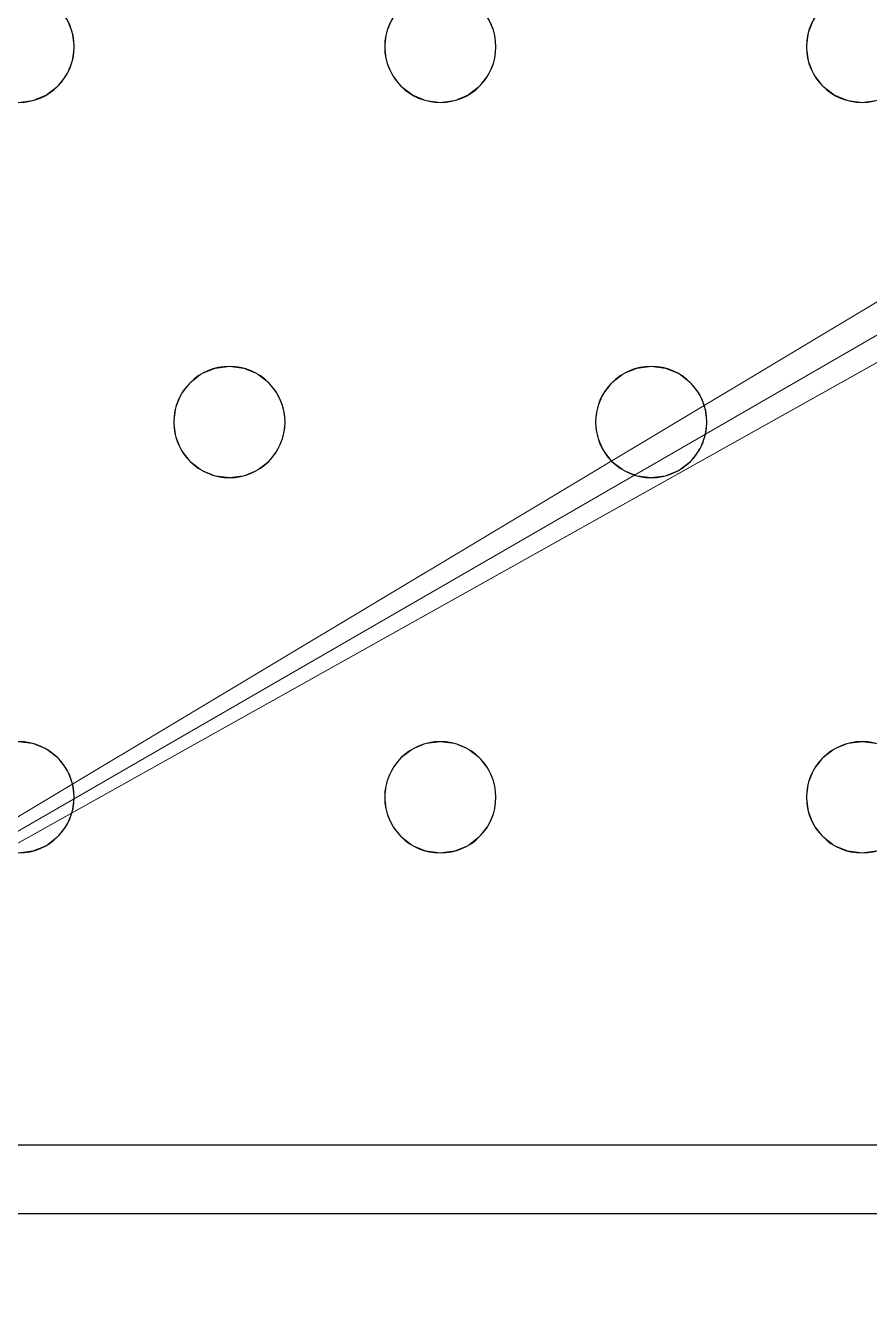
# Model space of a CAD drawing. Header units: millimetres. Extents: x -1 to 1201, y -701 to 1.
# Drawn here: x 170.7 to 231.4, y -405 to -312.5 of the extents above; entities that cross this region are included whole.
import ezdxf

# ---------------------------------------------------------------- set-up
doc = ezdxf.new("R2010")
doc.units = ezdxf.units.MM
doc.layers.add('IQ_200_3D', color=1, linetype='Continuous')
doc.layers.add('IQ_204_2D', color=7, linetype='Continuous')

msp = doc.modelspace()

# ---------------------------------------------------------------- linework, layer by layer
at = {"layer": 'IQ_200_3D', "lineweight": 18}
for points, invisible_edges in [([(196.685, -312.965, 890), (173.68, -312, 890), (174.079, -312.965, 890), (196.549, -314, 890)], 5), ([(173.68, -312, 890), (196.685, -312.965, 890), (197.085, -312, 890)], 13), ([(174.079, -312.965, 888), (173.68, -312, 888), (196.685, -312.965, 888), (196.549, -314, 888)], 10), ([(173.68, -312, 888), (197.085, -312, 888), (196.685, -312.965, 888)], 13), ([(174.079, -312.965, 890), (173.68, -312, 890), (173.68, -312, 888), (174.079, -312.965, 888)], 10), ([(197.085, -312, 890), (196.685, -312.965, 890), (196.685, -312.965, 888), (197.085, -312, 888)], 10), ([(227.019, -312.965, 890), (227.418, -312, 890), (204.013, -312, 890), (204.413, -312.965, 890)], 10), ([(204.413, -312.965, 888), (204.013, -312, 888), (227.019, -312.965, 888), (226.882, -314, 888)], 10), ([(204.013, -312, 888), (227.418, -312, 888), (227.019, -312.965, 888)], 13), ([(204.413, -312.965, 890), (204.013, -312, 890), (204.013, -312, 888), (204.413, -312.965, 888)], 10), ([(227.418, -312, 890), (227.019, -312.965, 890), (227.019, -312.965, 888), (227.418, -312, 888)], 10), ([(174.216, -314, 890), (196.685, -315.035, 890), (196.549, -314, 890), (174.079, -312.965, 890)], 5), ([(196.549, -314, 888), (196.685, -315.035, 888), (174.216, -314, 888), (174.079, -312.965, 888)], 10), ([(174.216, -314, 890), (174.079, -312.965, 890), (174.079, -312.965, 888), (174.216, -314, 888)], 2), ([(196.685, -312.965, 890), (196.549, -314, 890), (196.549, -314, 888), (196.685, -312.965, 888)], 8), ([(204.413, -312.965, 890), (204.549, -314, 890), (226.882, -314, 890), (227.019, -312.965, 890)], 10), ([(226.882, -314, 888), (204.549, -314, 888), (204.413, -312.965, 888)], 13), ([(204.549, -314, 890), (204.413, -312.965, 890), (204.413, -312.965, 888), (204.549, -314, 888)], 2), ([(227.019, -312.965, 890), (226.882, -314, 890), (226.882, -314, 888), (227.019, -312.965, 888)], 8), ([(196.685, -315.035, 890), (174.216, -314, 890), (174.079, -315.035, 890), (197.085, -316, 890)], 5), ([(196.685, -315.035, 888), (197.085, -316, 888), (174.079, -315.035, 888), (174.216, -314, 888)], 10), ([(174.079, -315.035, 890), (174.216, -314, 890), (174.216, -314, 888), (174.079, -315.035, 888)], 8), ([(196.549, -314, 890), (196.685, -315.035, 890), (196.685, -315.035, 888), (196.549, -314, 888)], 2), ([(204.549, -314, 890), (204.413, -315.035, 890), (227.019, -315.035, 890), (226.882, -314, 890)], 10), ([(227.019, -315.035, 888), (204.413, -315.035, 888), (204.549, -314, 888), (226.882, -314, 888)], 5), ([(204.413, -315.035, 890), (204.549, -314, 890), (204.549, -314, 888), (204.413, -315.035, 888)], 8), ([(226.882, -314, 890), (227.019, -315.035, 890), (227.019, -315.035, 888), (226.882, -314, 888)], 2), ([(174.079, -315.035, 890), (173.68, -316, 890), (197.085, -316, 890)], 14), ([(173.68, -316, 888), (174.079, -315.035, 888), (197.085, -316, 888), (185.382, -337, 888)], 14), ([(173.68, -316, 890), (174.079, -315.035, 890), (174.079, -315.035, 888), (173.68, -316, 888)], 10), ([(196.685, -315.035, 890), (197.085, -316, 890), (197.085, -316, 888), (196.685, -315.035, 888)], 10), ([(204.413, -315.035, 890), (204.013, -316, 890), (227.418, -316, 890), (227.019, -315.035, 890)], 10), ([(204.013, -316, 888), (204.413, -315.035, 888), (227.418, -316, 888), (215.716, -337, 888)], 14), ([(204.013, -316, 890), (204.413, -315.035, 890), (204.413, -315.035, 888), (204.013, -316, 888)], 10), ([(204.413, -315.035, 888), (227.019, -315.035, 888), (227.418, -316, 888)], 13), ([(227.019, -315.035, 890), (227.418, -316, 890), (227.418, -316, 888), (227.019, -315.035, 888)], 10), ([(185.382, -337, 890), (197.085, -316, 890), (173.68, -316, 890), (173.044, -316.828, 890)], 11), ([(185.382, -337, 888), (184.347, -337.136, 888), (173.044, -316.828, 888), (173.68, -316, 888)], 10), ([(173.044, -316.828, 890), (173.68, -316, 890), (173.68, -316, 888), (173.044, -316.828, 888)], 10), ([(197.085, -316, 890), (185.382, -337, 890), (197.721, -316.828, 890)], 3), ([(197.721, -316.828, 888), (186.418, -337.136, 888), (185.382, -337, 888), (197.085, -316, 888)], 5), ([(197.085, -316, 890), (197.721, -316.828, 890), (197.721, -316.828, 888), (197.085, -316, 888)], 10), ([(215.716, -337, 890), (204.013, -316, 890), (203.378, -316.828, 890), (214.68, -337.136, 890)], 5), ([(203.378, -316.828, 888), (204.013, -316, 888), (215.716, -337, 888), (214.68, -337.136, 888)], 10), ([(203.378, -316.828, 890), (204.013, -316, 890), (204.013, -316, 888), (203.378, -316.828, 888)], 10), ([(227.418, -316, 890), (204.013, -316, 890), (215.716, -337, 890)], 15), ([(228.054, -316.828, 890), (227.418, -316, 890), (215.716, -337, 890), (216.751, -337.136, 890)], 10), ([(228.054, -316.828, 888), (216.751, -337.136, 888), (215.716, -337, 888), (227.418, -316, 888)], 5), ([(227.418, -316, 890), (228.054, -316.828, 890), (228.054, -316.828, 888), (227.418, -316, 888)], 10), ([(184.347, -337.136, 890), (173.044, -316.828, 890), (172.216, -317.464, 890), (183.382, -337.536, 890)], 5), ([(184.347, -337.136, 888), (183.382, -337.536, 888), (172.216, -317.464, 888), (173.044, -316.828, 888)], 10), ([(172.216, -317.464, 890), (173.044, -316.828, 890), (173.044, -316.828, 888), (172.216, -317.464, 888)], 10), ([(173.044, -316.828, 890), (184.347, -337.136, 890), (185.382, -337, 890)], 13), ([(186.418, -337.136, 890), (198.549, -317.464, 890), (197.721, -316.828, 890), (185.382, -337, 890)], 5), ([(197.721, -316.828, 888), (198.549, -317.464, 888), (186.418, -337.136, 888)], 14), ([(197.721, -316.828, 890), (198.549, -317.464, 890), (198.549, -317.464, 888), (197.721, -316.828, 888)], 10), ([(203.378, -316.828, 890), (202.549, -317.464, 890), (214.68, -337.136, 890)], 14), ([(214.68, -337.136, 888), (213.716, -337.536, 888), (202.549, -317.464, 888), (203.378, -316.828, 888)], 10), ([(202.549, -317.464, 890), (203.378, -316.828, 890), (203.378, -316.828, 888), (202.549, -317.464, 888)], 10), ([(228.882, -317.464, 890), (228.054, -316.828, 890), (216.751, -337.136, 890), (217.716, -337.536, 890)], 10), ([(228.882, -317.464, 888), (217.716, -337.536, 888), (216.751, -337.136, 888), (228.054, -316.828, 888)], 5), ([(228.054, -316.828, 890), (228.882, -317.464, 890), (228.882, -317.464, 888), (228.054, -316.828, 888)], 10), ([(158.513, -339, 890), (181.519, -339.965, 890), (181.918, -339, 890), (170.216, -318, 890)], 13), ([(170.216, -318, 888), (182.554, -338.172, 888), (181.918, -339, 888), (158.513, -339, 888)], 13), ([(170.216, -318, 890), (181.918, -339, 890), (182.554, -338.172, 890), (171.251, -317.864, 890)], 5), ([(171.251, -317.864, 888), (182.554, -338.172, 888), (170.216, -318, 888)], 3), ([(171.251, -317.864, 888), (170.216, -318, 888), (170.216, -318, 890), (171.251, -317.864, 890)], 10), ([(183.382, -337.536, 890), (172.216, -317.464, 890), (171.251, -317.864, 890), (182.554, -338.172, 890)], 5), ([(183.382, -337.536, 888), (182.554, -338.172, 888), (171.251, -317.864, 888), (172.216, -317.464, 888)], 10), ([(171.251, -317.864, 890), (172.216, -317.464, 890), (172.216, -317.464, 888), (171.251, -317.864, 888)], 10), ([(187.382, -337.536, 890), (199.514, -317.864, 890), (198.549, -317.464, 890), (186.418, -337.136, 890)], 5), ([(187.382, -337.536, 888), (186.418, -337.136, 888), (198.549, -317.464, 888), (199.514, -317.864, 888)], 10), ([(188.211, -338.172, 890), (199.514, -317.864, 890), (187.382, -337.536, 890)], 3), ([(188.211, -338.172, 888), (187.382, -337.536, 888), (199.514, -317.864, 888), (200.549, -318, 888)], 10), ([(200.549, -318, 890), (199.514, -317.864, 890), (188.211, -338.172, 890), (188.847, -339, 890)], 10), ([(200.549, -318, 888), (212.252, -339, 888), (188.847, -339, 888), (188.211, -338.172, 888)], 11), ([(188.847, -339, 890), (212.252, -339, 890), (200.549, -318, 890)], 15), ([(198.549, -317.464, 890), (199.514, -317.864, 890), (199.514, -317.864, 888), (198.549, -317.464, 888)], 10), ([(200.549, -318, 888), (199.514, -317.864, 888), (199.514, -317.864, 890), (200.549, -318, 890)], 10), ([(212.887, -338.172, 890), (201.584, -317.864, 890), (200.549, -318, 890), (212.252, -339, 890)], 5), ([(212.887, -338.172, 888), (212.252, -339, 888), (200.549, -318, 888), (201.584, -317.864, 888)], 10), ([(201.584, -317.864, 888), (200.549, -318, 888), (200.549, -318, 890), (201.584, -317.864, 890)], 10), ([(202.549, -317.464, 890), (201.584, -317.864, 890), (213.716, -337.536, 890), (214.68, -337.136, 890)], 10), ([(213.716, -337.536, 888), (212.887, -338.172, 888), (201.584, -317.864, 888), (202.549, -317.464, 888)], 10), ([(201.584, -317.864, 890), (202.549, -317.464, 890), (202.549, -317.464, 888), (201.584, -317.864, 888)], 10), ([(201.584, -317.864, 890), (212.887, -338.172, 890), (213.716, -337.536, 890)], 13), ([(229.847, -317.864, 890), (228.882, -317.464, 890), (217.716, -337.536, 890), (218.544, -338.172, 890)], 10), ([(229.847, -317.864, 888), (218.544, -338.172, 888), (217.716, -337.536, 888), (228.882, -317.464, 888)], 5), ([(230.882, -318, 890), (229.847, -317.864, 890), (218.544, -338.172, 890), (219.18, -339, 890)], 10), ([(218.544, -338.172, 888), (229.847, -317.864, 888), (230.882, -318, 888)], 13), ([(219.18, -339, 888), (218.544, -338.172, 888), (230.882, -318, 888), (242.585, -339, 888)], 14), ([(242.585, -339, 890), (230.882, -318, 890), (219.18, -339, 890)], 15), ([(228.882, -317.464, 890), (229.847, -317.864, 890), (229.847, -317.864, 888), (228.882, -317.464, 888)], 10), ([(230.882, -318, 888), (229.847, -317.864, 888), (229.847, -317.864, 890), (230.882, -318, 890)], 10), ([(243.221, -338.172, 890), (231.918, -317.864, 890), (230.882, -318, 890), (242.585, -339, 890)], 5), ([(231.918, -317.864, 888), (244.049, -337.536, 888), (243.221, -338.172, 888), (230.882, -318, 888)], 5), ([(231.918, -317.864, 888), (230.882, -318, 888), (230.882, -318, 890), (231.918, -317.864, 890)], 10), ([(230.882, -318, 888), (243.221, -338.172, 888), (242.585, -339, 888)], 13), ([(183.382, -337.536, 890), (182.554, -338.172, 890), (182.554, -338.172, 888), (183.382, -337.536, 888)], 10), ([(184.347, -337.136, 890), (183.382, -337.536, 890), (183.382, -337.536, 888), (184.347, -337.136, 888)], 10), ([(184.347, -337.136, 888), (185.382, -337, 888), (185.382, -337, 890), (184.347, -337.136, 890)], 10), ([(185.382, -337, 888), (186.418, -337.136, 888), (186.418, -337.136, 890), (185.382, -337, 890)], 10), ([(187.382, -337.536, 890), (186.418, -337.136, 890), (186.418, -337.136, 888), (187.382, -337.536, 888)], 10), ([(188.211, -338.172, 890), (187.382, -337.536, 890), (187.382, -337.536, 888), (188.211, -338.172, 888)], 10), ([(213.716, -337.536, 890), (212.887, -338.172, 890), (212.887, -338.172, 888), (213.716, -337.536, 888)], 10), ([(214.68, -337.136, 890), (213.716, -337.536, 890), (213.716, -337.536, 888), (214.68, -337.136, 888)], 10), ([(214.68, -337.136, 888), (215.716, -337, 888), (215.716, -337, 890), (214.68, -337.136, 890)], 10), ([(215.716, -337, 888), (216.751, -337.136, 888), (216.751, -337.136, 890), (215.716, -337, 890)], 10), ([(217.716, -337.536, 890), (216.751, -337.136, 890), (216.751, -337.136, 888), (217.716, -337.536, 888)], 10), ([(218.544, -338.172, 890), (217.716, -337.536, 890), (217.716, -337.536, 888), (218.544, -338.172, 888)], 10), ([(182.554, -338.172, 890), (181.918, -339, 890), (181.918, -339, 888), (182.554, -338.172, 888)], 10), ([(188.847, -339, 890), (188.211, -338.172, 890), (188.211, -338.172, 888), (188.847, -339, 888)], 10), ([(212.887, -338.172, 890), (212.252, -339, 890), (212.252, -339, 888), (212.887, -338.172, 888)], 10), ([(219.18, -339, 890), (218.544, -338.172, 890), (218.544, -338.172, 888), (219.18, -339, 888)], 10), ([(158.913, -339.965, 890), (181.519, -339.965, 890), (158.513, -339, 890)], 3), ([(158.513, -339, 888), (181.918, -339, 888), (181.519, -339.965, 888), (158.913, -339.965, 888)], 5), ([(181.918, -339, 890), (181.519, -339.965, 890), (181.519, -339.965, 888), (181.918, -339, 888)], 10), ([(188.847, -339, 890), (189.246, -339.965, 890), (211.852, -339.965, 890), (212.252, -339, 890)], 10), ([(188.847, -339, 888), (212.252, -339, 888), (211.852, -339.965, 888), (189.246, -339.965, 888)], 5), ([(189.246, -339.965, 890), (188.847, -339, 890), (188.847, -339, 888), (189.246, -339.965, 888)], 10), ([(212.252, -339, 890), (211.852, -339.965, 890), (211.852, -339.965, 888), (212.252, -339, 888)], 10), ([(219.18, -339, 890), (219.579, -339.965, 890), (242.185, -339.965, 890), (242.585, -339, 890)], 10), ([(219.579, -339.965, 888), (219.18, -339, 888), (242.185, -339.965, 888), (242.049, -341, 888)], 10), ([(219.18, -339, 888), (242.585, -339, 888), (242.185, -339.965, 888)], 13), ([(219.579, -339.965, 890), (219.18, -339, 890), (219.18, -339, 888), (219.579, -339.965, 888)], 10), ([(158.913, -339.965, 890), (159.049, -341, 890), (181.382, -341, 890), (181.519, -339.965, 890)], 10), ([(181.382, -341, 888), (181.519, -342.035, 888), (159.049, -341, 888), (158.913, -339.965, 888)], 10), ([(158.913, -339.965, 888), (181.519, -339.965, 888), (181.382, -341, 888)], 13), ([(181.519, -339.965, 890), (181.382, -341, 890), (181.382, -341, 888), (181.519, -339.965, 888)], 8), ([(189.246, -339.965, 890), (189.382, -341, 890), (211.716, -341, 890), (211.852, -339.965, 890)], 10), ([(189.382, -341, 888), (189.246, -339.965, 888), (211.716, -341, 888), (211.852, -342.035, 888)], 10), ([(189.246, -339.965, 888), (211.852, -339.965, 888), (211.716, -341, 888)], 13), ([(189.382, -341, 890), (189.246, -339.965, 890), (189.246, -339.965, 888), (189.382, -341, 888)], 2), ([(211.852, -339.965, 890), (211.716, -341, 890), (211.716, -341, 888), (211.852, -339.965, 888)], 8), ([(219.579, -339.965, 890), (219.716, -341, 890), (242.049, -341, 890), (242.185, -339.965, 890)], 10), ([(242.049, -341, 888), (219.716, -341, 888), (219.579, -339.965, 888)], 13), ([(219.716, -341, 890), (219.579, -339.965, 890), (219.579, -339.965, 888), (219.716, -341, 888)], 2), ([(159.049, -341, 890), (158.913, -342.035, 890), (181.519, -342.035, 890), (181.382, -341, 890)], 10), ([(158.913, -342.035, 888), (159.049, -341, 888), (181.519, -342.035, 888)], 14), ([(181.382, -341, 890), (181.519, -342.035, 890), (181.519, -342.035, 888), (181.382, -341, 888)], 2), ([(189.382, -341, 890), (189.246, -342.035, 890), (211.852, -342.035, 890), (211.716, -341, 890)], 10), ([(189.246, -342.035, 888), (189.382, -341, 888), (211.852, -342.035, 888)], 14), ([(189.246, -342.035, 890), (189.382, -341, 890), (189.382, -341, 888), (189.246, -342.035, 888)], 8), ([(211.716, -341, 890), (211.852, -342.035, 890), (211.852, -342.035, 888), (211.716, -341, 888)], 2), ([(219.716, -341, 890), (219.579, -342.035, 890), (242.185, -342.035, 890), (242.049, -341, 890)], 10), ([(219.716, -341, 888), (242.049, -341, 888), (242.185, -342.035, 888), (219.579, -342.035, 888)], 5), ([(219.579, -342.035, 890), (219.716, -341, 890), (219.716, -341, 888), (219.579, -342.035, 888)], 8), ([(158.913, -342.035, 890), (158.513, -343, 890), (181.918, -343, 890), (181.519, -342.035, 890)], 10), ([(181.918, -343, 888), (158.513, -343, 888), (158.913, -342.035, 888), (181.519, -342.035, 888)], 5), ([(181.519, -342.035, 890), (181.918, -343, 890), (181.918, -343, 888), (181.519, -342.035, 888)], 10), ([(189.246, -342.035, 890), (188.847, -343, 890), (212.252, -343, 890), (211.852, -342.035, 890)], 10), ([(212.252, -343, 888), (188.847, -343, 888), (189.246, -342.035, 888), (211.852, -342.035, 888)], 5), ([(188.847, -343, 890), (189.246, -342.035, 890), (189.246, -342.035, 888), (188.847, -343, 888)], 10), ([(211.852, -342.035, 890), (212.252, -343, 890), (212.252, -343, 888), (211.852, -342.035, 888)], 10), ([(242.585, -343, 890), (242.185, -342.035, 890), (219.579, -342.035, 890), (219.18, -343, 890)], 10), ([(242.585, -343, 888), (219.18, -343, 888), (219.579, -342.035, 888), (242.185, -342.035, 888)], 5), ([(219.18, -343, 890), (219.579, -342.035, 890), (219.579, -342.035, 888), (219.18, -343, 888)], 10), ([(170.216, -364, 888), (157.878, -343.828, 888), (158.513, -343, 888), (181.918, -343, 888)], 13), ([(181.918, -343, 890), (158.513, -343, 890), (170.216, -364, 890), (182.554, -343.828, 890)], 7), ([(182.554, -343.828, 888), (171.251, -364.136, 888), (170.216, -364, 888), (181.918, -343, 888)], 5), ([(181.918, -343, 890), (182.554, -343.828, 890), (182.554, -343.828, 888), (181.918, -343, 888)], 10), ([(200.549, -364, 890), (188.847, -343, 890), (188.211, -343.828, 890), (199.514, -364.136, 890)], 5), ([(188.211, -343.828, 888), (188.847, -343, 888), (200.549, -364, 888), (199.514, -364.136, 888)], 10), ([(188.211, -343.828, 890), (188.847, -343, 890), (188.847, -343, 888), (188.211, -343.828, 888)], 10), ([(200.549, -364, 890), (212.887, -343.828, 890), (212.252, -343, 890), (188.847, -343, 890)], 13), ([(200.549, -364, 888), (188.847, -343, 888), (212.252, -343, 888)], 15), ([(212.887, -343.828, 888), (201.584, -364.136, 888), (200.549, -364, 888), (212.252, -343, 888)], 5), ([(212.252, -343, 890), (212.887, -343.828, 890), (212.887, -343.828, 888), (212.252, -343, 888)], 10), ([(219.18, -343, 890), (218.544, -343.828, 890), (230.882, -364, 890), (242.585, -343, 890)], 14), ([(230.882, -364, 888), (229.847, -364.136, 888), (218.544, -343.828, 888), (219.18, -343, 888)], 10), ([(218.544, -343.828, 890), (219.18, -343, 890), (219.18, -343, 888), (218.544, -343.828, 888)], 10), ([(242.585, -343, 888), (243.221, -343.828, 888), (230.882, -364, 888), (219.18, -343, 888)], 14), ([(243.221, -343.828, 890), (242.585, -343, 890), (230.882, -364, 890)], 14), ([(171.251, -364.136, 890), (183.382, -344.464, 890), (182.554, -343.828, 890), (170.216, -364, 890)], 5), ([(183.382, -344.464, 888), (172.216, -364.536, 888), (171.251, -364.136, 888), (182.554, -343.828, 888)], 5), ([(182.554, -343.828, 890), (183.382, -344.464, 890), (183.382, -344.464, 888), (182.554, -343.828, 888)], 10), ([(199.514, -364.136, 890), (188.211, -343.828, 890), (187.382, -344.464, 890)], 13), ([(199.514, -364.136, 888), (198.549, -364.536, 888), (187.382, -344.464, 888), (188.211, -343.828, 888)], 10), ([(187.382, -344.464, 890), (188.211, -343.828, 890), (188.211, -343.828, 888), (187.382, -344.464, 888)], 10), ([(212.887, -343.828, 890), (200.549, -364, 890), (201.584, -364.136, 890), (213.716, -344.464, 890)], 5), ([(213.716, -344.464, 888), (202.549, -364.536, 888), (201.584, -364.136, 888), (212.887, -343.828, 888)], 5), ([(212.887, -343.828, 890), (213.716, -344.464, 890), (213.716, -344.464, 888), (212.887, -343.828, 888)], 10), ([(218.544, -343.828, 890), (217.716, -344.464, 890), (229.847, -364.136, 890), (230.882, -364, 890)], 10), ([(218.544, -343.828, 888), (229.847, -364.136, 888), (217.716, -344.464, 888)], 3), ([(217.716, -344.464, 890), (218.544, -343.828, 890), (218.544, -343.828, 888), (217.716, -344.464, 888)], 10), ([(231.918, -364.136, 890), (244.049, -344.464, 890), (243.221, -343.828, 890), (230.882, -364, 890)], 5), ([(231.918, -364.136, 888), (230.882, -364, 888), (243.221, -343.828, 888), (244.049, -344.464, 888)], 10), ([(172.216, -364.536, 890), (184.347, -344.864, 890), (183.382, -344.464, 890), (171.251, -364.136, 890)], 5), ([(184.347, -344.864, 888), (173.044, -365.172, 888), (172.216, -364.536, 888), (183.382, -344.464, 888)], 5), ([(184.347, -344.864, 890), (172.216, -364.536, 890), (173.044, -365.172, 890), (185.382, -345, 890)], 5), ([(185.382, -345, 888), (173.68, -366, 888), (173.044, -365.172, 888), (184.347, -344.864, 888)], 5), ([(185.382, -345, 890), (173.044, -365.172, 890), (173.68, -366, 890), (197.085, -366, 890)], 13), ([(185.382, -345, 888), (197.721, -365.172, 888), (197.085, -366, 888), (173.68, -366, 888)], 13), ([(183.382, -344.464, 890), (184.347, -344.864, 890), (184.347, -344.864, 888), (183.382, -344.464, 888)], 10), ([(185.382, -345, 888), (184.347, -344.864, 888), (184.347, -344.864, 890), (185.382, -345, 890)], 10), ([(197.721, -365.172, 890), (186.418, -344.864, 890), (185.382, -345, 890), (197.085, -366, 890)], 5), ([(186.418, -344.864, 888), (198.549, -364.536, 888), (197.721, -365.172, 888), (185.382, -345, 888)], 5), ([(186.418, -344.864, 888), (185.382, -345, 888), (185.382, -345, 890), (186.418, -344.864, 890)], 10), ([(187.382, -344.464, 890), (186.418, -344.864, 890), (198.549, -364.536, 890), (199.514, -364.136, 890)], 10), ([(187.382, -344.464, 888), (198.549, -364.536, 888), (186.418, -344.864, 888)], 3), ([(186.418, -344.864, 890), (187.382, -344.464, 890), (187.382, -344.464, 888), (186.418, -344.864, 888)], 10), ([(198.549, -364.536, 890), (186.418, -344.864, 890), (197.721, -365.172, 890)], 3), ([(202.549, -364.536, 890), (214.68, -344.864, 890), (213.716, -344.464, 890), (201.584, -364.136, 890)], 5), ([(214.68, -344.864, 888), (203.378, -365.172, 888), (202.549, -364.536, 888), (213.716, -344.464, 888)], 5), ([(203.378, -365.172, 890), (215.716, -345, 890), (214.68, -344.864, 890), (202.549, -364.536, 890)], 5), ([(215.716, -345, 888), (204.013, -366, 888), (203.378, -365.172, 888), (214.68, -344.864, 888)], 5), ([(215.716, -345, 890), (203.378, -365.172, 890), (204.013, -366, 890), (227.418, -366, 890)], 13), ([(215.716, -345, 888), (228.054, -365.172, 888), (227.418, -366, 888), (204.013, -366, 888)], 13), ([(213.716, -344.464, 890), (214.68, -344.864, 890), (214.68, -344.864, 888), (213.716, -344.464, 888)], 10), ([(215.716, -345, 888), (214.68, -344.864, 888), (214.68, -344.864, 890), (215.716, -345, 890)], 10), ([(215.716, -345, 890), (227.418, -366, 890), (228.054, -365.172, 890), (216.751, -344.864, 890)], 5), ([(216.751, -344.864, 888), (228.882, -364.536, 888), (228.054, -365.172, 888), (215.716, -345, 888)], 5), ([(216.751, -344.864, 888), (215.716, -345, 888), (215.716, -345, 890), (216.751, -344.864, 890)], 10), ([(217.716, -344.464, 890), (216.751, -344.864, 890), (228.882, -364.536, 890), (229.847, -364.136, 890)], 10), ([(217.716, -344.464, 888), (229.847, -364.136, 888), (228.882, -364.536, 888), (216.751, -344.864, 888)], 5), ([(216.751, -344.864, 890), (217.716, -344.464, 890), (217.716, -344.464, 888), (216.751, -344.864, 888)], 10), ([(228.882, -364.536, 890), (216.751, -344.864, 890), (228.054, -365.172, 890)], 3), ([(170.216, -364, 888), (171.251, -364.136, 888), (171.251, -364.136, 890), (170.216, -364, 890)], 10), ([(172.216, -364.536, 890), (171.251, -364.136, 890), (171.251, -364.136, 888), (172.216, -364.536, 888)], 10), ([(199.514, -364.136, 890), (198.549, -364.536, 890), (198.549, -364.536, 888), (199.514, -364.136, 888)], 10), ([(199.514, -364.136, 888), (200.549, -364, 888), (200.549, -364, 890), (199.514, -364.136, 890)], 10), ([(200.549, -364, 888), (201.584, -364.136, 888), (201.584, -364.136, 890), (200.549, -364, 890)], 10), ([(202.549, -364.536, 890), (201.584, -364.136, 890), (201.584, -364.136, 888), (202.549, -364.536, 888)], 10), ([(229.847, -364.136, 890), (228.882, -364.536, 890), (228.882, -364.536, 888), (229.847, -364.136, 888)], 10), ([(229.847, -364.136, 888), (230.882, -364, 888), (230.882, -364, 890), (229.847, -364.136, 890)], 10), ([(230.882, -364, 888), (231.918, -364.136, 888), (231.918, -364.136, 890), (230.882, -364, 890)], 10), ([(173.044, -365.172, 890), (172.216, -364.536, 890), (172.216, -364.536, 888), (173.044, -365.172, 888)], 10), ([(173.68, -366, 890), (173.044, -365.172, 890), (173.044, -365.172, 888), (173.68, -366, 888)], 10), ([(197.721, -365.172, 890), (197.085, -366, 890), (197.085, -366, 888), (197.721, -365.172, 888)], 10), ([(198.549, -364.536, 890), (197.721, -365.172, 890), (197.721, -365.172, 888), (198.549, -364.536, 888)], 10), ([(203.378, -365.172, 890), (202.549, -364.536, 890), (202.549, -364.536, 888), (203.378, -365.172, 888)], 10), ([(204.013, -366, 890), (203.378, -365.172, 890), (203.378, -365.172, 888), (204.013, -366, 888)], 10), ([(228.054, -365.172, 890), (227.418, -366, 890), (227.418, -366, 888), (228.054, -365.172, 888)], 10), ([(228.882, -364.536, 890), (228.054, -365.172, 890), (228.054, -365.172, 888), (228.882, -364.536, 888)], 10), ([(196.685, -366.965, 890), (173.68, -366, 890), (174.079, -366.965, 890), (196.549, -368, 890)], 5), ([(196.685, -366.965, 890), (197.085, -366, 890), (173.68, -366, 890)], 14), ([(174.079, -366.965, 888), (173.68, -366, 888), (196.685, -366.965, 888), (196.549, -368, 888)], 10), ([(173.68, -366, 888), (197.085, -366, 888), (196.685, -366.965, 888)], 13), ([(174.079, -366.965, 890), (173.68, -366, 890), (173.68, -366, 888), (174.079, -366.965, 888)], 10), ([(197.085, -366, 890), (196.685, -366.965, 890), (196.685, -366.965, 888), (197.085, -366, 888)], 10), ([(227.019, -366.965, 890), (204.013, -366, 890), (204.413, -366.965, 890), (226.882, -368, 890)], 5), ([(204.013, -366, 890), (227.019, -366.965, 890), (227.418, -366, 890)], 13), ([(227.019, -366.965, 888), (204.413, -366.965, 888), (204.013, -366, 888), (227.418, -366, 888)], 5), ([(204.413, -366.965, 890), (204.013, -366, 890), (204.013, -366, 888), (204.413, -366.965, 888)], 10), ([(227.418, -366, 890), (227.019, -366.965, 890), (227.019, -366.965, 888), (227.418, -366, 888)], 10), ([(174.216, -368, 890), (196.685, -369.035, 890), (196.549, -368, 890), (174.079, -366.965, 890)], 5), ([(196.549, -368, 888), (196.685, -369.035, 888), (174.216, -368, 888), (174.079, -366.965, 888)], 10), ([(174.216, -368, 890), (174.079, -366.965, 890), (174.079, -366.965, 888), (174.216, -368, 888)], 2), ([(196.685, -366.965, 890), (196.549, -368, 890), (196.549, -368, 888), (196.685, -366.965, 888)], 8), ([(226.882, -368, 890), (204.413, -366.965, 890), (204.549, -368, 890)], 13), ([(226.882, -368, 888), (204.549, -368, 888), (204.413, -366.965, 888), (227.019, -366.965, 888)], 5), ([(204.549, -368, 890), (204.413, -366.965, 890), (204.413, -366.965, 888), (204.549, -368, 888)], 2), ([(227.019, -366.965, 890), (226.882, -368, 890), (226.882, -368, 888), (227.019, -366.965, 888)], 8), ([(196.685, -369.035, 890), (174.216, -368, 890), (174.079, -369.035, 890), (197.085, -370, 890)], 5), ([(174.079, -369.035, 888), (174.216, -368, 888), (196.685, -369.035, 888)], 14), ([(174.079, -369.035, 890), (174.216, -368, 890), (174.216, -368, 888), (174.079, -369.035, 888)], 8), ([(196.549, -368, 890), (196.685, -369.035, 890), (196.685, -369.035, 888), (196.549, -368, 888)], 2), ([(204.549, -368, 890), (204.413, -369.035, 890), (227.019, -369.035, 890), (226.882, -368, 890)], 10), ([(227.019, -369.035, 888), (204.413, -369.035, 888), (204.549, -368, 888), (226.882, -368, 888)], 5), ([(204.413, -369.035, 890), (204.549, -368, 890), (204.549, -368, 888), (204.413, -369.035, 888)], 8), ([(226.882, -368, 890), (227.019, -369.035, 890), (227.019, -369.035, 888), (226.882, -368, 888)], 2), ([(197.085, -370, 890), (174.079, -369.035, 890), (173.68, -370, 890), (197.721, -370.828, 890)], 5), ([(197.085, -370, 888), (173.68, -370, 888), (174.079, -369.035, 888), (196.685, -369.035, 888)], 5), ([(173.68, -370, 890), (174.079, -369.035, 890), (174.079, -369.035, 888), (173.68, -370, 888)], 10), ([(196.685, -369.035, 890), (197.085, -370, 890), (197.085, -370, 888), (196.685, -369.035, 888)], 10), ([(204.413, -369.035, 890), (204.013, -370, 890), (227.418, -370, 890), (227.019, -369.035, 890)], 10), ([(227.418, -370, 888), (204.013, -370, 888), (204.413, -369.035, 888), (227.019, -369.035, 888)], 5), ([(204.013, -370, 890), (204.413, -369.035, 890), (204.413, -369.035, 888), (204.013, -370, 888)], 10), ([(227.019, -369.035, 890), (227.418, -370, 890), (227.418, -370, 888), (227.019, -369.035, 888)], 10), ([(197.721, -370.828, 890), (173.68, -370, 890), (173.044, -370.828, 890), (198.549, -371.464, 890)], 5), ([(197.721, -370.828, 888), (173.044, -370.828, 888), (173.68, -370, 888), (197.085, -370, 888)], 5), ([(173.044, -370.828, 890), (173.68, -370, 890), (173.68, -370, 888), (173.044, -370.828, 888)], 10), ([(197.085, -370, 890), (197.721, -370.828, 890), (197.721, -370.828, 888), (197.085, -370, 888)], 10), ([(204.013, -370, 890), (203.378, -370.828, 890), (228.054, -370.828, 890), (227.418, -370, 890)], 10), ([(203.378, -370.828, 888), (204.013, -370, 888), (228.054, -370.828, 888), (228.882, -371.464, 888)], 10), ([(203.378, -370.828, 890), (204.013, -370, 890), (204.013, -370, 888), (203.378, -370.828, 888)], 10), ([(228.054, -370.828, 888), (204.013, -370, 888), (227.418, -370, 888)], 3), ([(227.418, -370, 890), (228.054, -370.828, 890), (228.054, -370.828, 888), (227.418, -370, 888)], 10), ([(173.044, -370.828, 890), (172.216, -371.464, 890), (198.549, -371.464, 890)], 14), ([(172.216, -371.464, 888), (173.044, -370.828, 888), (198.549, -371.464, 888), (199.514, -371.864, 888)], 10), ([(172.216, -371.464, 890), (173.044, -370.828, 890), (173.044, -370.828, 888), (172.216, -371.464, 888)], 10), ([(173.044, -370.828, 888), (197.721, -370.828, 888), (198.549, -371.464, 888)], 13), ([(197.721, -370.828, 890), (198.549, -371.464, 890), (198.549, -371.464, 888), (197.721, -370.828, 888)], 10), ([(203.378, -370.828, 890), (202.549, -371.464, 890), (228.882, -371.464, 890), (228.054, -370.828, 890)], 10), ([(202.549, -371.464, 888), (203.378, -370.828, 888), (228.882, -371.464, 888), (229.847, -371.864, 888)], 10), ([(202.549, -371.464, 890), (203.378, -370.828, 890), (203.378, -370.828, 888), (202.549, -371.464, 888)], 10), ([(228.054, -370.828, 890), (228.882, -371.464, 890), (228.882, -371.464, 888), (228.054, -370.828, 888)], 10), ([(199.514, -371.864, 888), (124.449, -393, 888), (171.251, -371.864, 888), (172.216, -371.464, 888)], 11), ([(171.251, -371.864, 890), (170.216, -372, 890), (124.449, -393, 890), (199.514, -371.864, 890)], 14), ([(230.882, -372, 890), (201.584, -371.864, 890), (200.549, -372, 890), (124.449, -393, 890)], 13), ([(200.549, -372, 890), (199.514, -371.864, 890), (124.449, -393, 890)], 14), ([(261.216, -372, 890), (231.918, -371.864, 890), (230.882, -372, 890), (124.449, -393, 890)], 13), ([(321.882, -372, 890), (292.584, -371.864, 890), (291.549, -372, 890), (124.449, -393, 890)], 13), ([(352.216, -372, 890), (322.918, -371.864, 890), (321.882, -372, 890), (124.449, -393, 890)], 13), ([(230.882, -372, 888), (124.449, -393, 888), (200.549, -372, 888), (201.584, -371.864, 888)], 11), ([(200.549, -372, 888), (124.449, -393, 888), (199.514, -371.864, 888)], 3), ([(171.251, -371.864, 888), (124.449, -393, 888), (170.216, -372, 888)], 3), ([(261.216, -372, 888), (262.251, -371.864, 888), (291.549, -372, 888), (124.449, -393, 888)], 14), ([(171.251, -371.864, 888), (170.216, -372, 888), (170.216, -372, 890), (171.251, -371.864, 890)], 10), ([(172.216, -371.464, 890), (171.251, -371.864, 890), (199.514, -371.864, 890), (198.549, -371.464, 890)], 10), ([(171.251, -371.864, 890), (172.216, -371.464, 890), (172.216, -371.464, 888), (171.251, -371.864, 888)], 10), ([(198.549, -371.464, 890), (199.514, -371.864, 890), (199.514, -371.864, 888), (198.549, -371.464, 888)], 10), ([(200.549, -372, 888), (199.514, -371.864, 888), (199.514, -371.864, 890), (200.549, -372, 890)], 10), ([(201.584, -371.864, 888), (200.549, -372, 888), (200.549, -372, 890), (201.584, -371.864, 890)], 10), ([(202.549, -371.464, 890), (201.584, -371.864, 890), (229.847, -371.864, 890), (228.882, -371.464, 890)], 10), ([(201.584, -371.864, 888), (202.549, -371.464, 888), (229.847, -371.864, 888), (230.882, -372, 888)], 10), ([(201.584, -371.864, 890), (202.549, -371.464, 890), (202.549, -371.464, 888), (201.584, -371.864, 888)], 10), ([(229.847, -371.864, 890), (201.584, -371.864, 890), (230.882, -372, 890)], 3), ([(228.882, -371.464, 890), (229.847, -371.864, 890), (229.847, -371.864, 888), (228.882, -371.464, 888)], 10), ([(230.882, -372, 888), (229.847, -371.864, 888), (229.847, -371.864, 890), (230.882, -372, 890)], 10), ([(261.216, -372, 888), (230.882, -372, 888), (231.918, -371.864, 888), (260.18, -371.864, 888)], 5), ([(231.918, -371.864, 888), (230.882, -372, 888), (230.882, -372, 890), (231.918, -371.864, 890)], 10), ([(261.216, -372, 890), (124.449, -393, 890), (291.549, -372, 890)], 15), ([(352.216, -372, 890), (124.449, -393, 890), (589.749, -393, 890)], 13), ([(230.882, -372, 888), (261.216, -372, 888), (124.449, -393, 888)], 15), ([(124.449, -393, 888), (291.549, -372, 888), (321.882, -372, 888), (352.216, -372, 888)], 15), ([(352.216, -372, 888), (382.549, -372, 888), (589.749, -393, 888), (124.449, -393, 888)], 11)]:
    msp.add_3dface(points, dxfattribs=dict(at, invisible_edges=invisible_edges))
msp.add_3dface([(124.449, -393, 890), (124.449, -393, 888), (589.749, -393, 888), (589.749, -393, 890)], dxfattribs=at)
at = {"layer": 'IQ_204_2D'}
for p, q in [((124.449, -393), (589.749, -393)), ((1077.5, -397.966), (122.5, -397.966))]:
    msp.add_line(p, q, dxfattribs=at)
for centre, start, end in [((170.216, -314), 0, 180), ((200.549, -314), 0, 180), ((230.882, -314), 0, 180), ((170.216, -314), 180, 0), ((200.549, -314), 180, 360), ((230.882, -314), 180, 0), ((185.382, -341), 0, 180), ((215.716, -341), 360, 180), ((185.382, -341), 180, 0), ((215.716, -341), 180, 360), ((170.216, -368), 0, 180), ((200.549, -368), 360, 180), ((230.882, -368), 0, 180), ((170.216, -368), 180, 0), ((200.549, -368), 180, 360), ((230.882, -368), 180, 0)]:
    msp.add_arc(centre, 4, start, end, dxfattribs=at)

# ---------------------------------------------------------------- meshes
at = {"layer": 'IQ_200_3D', "lineweight": 18}
mesh = msp.add_polyface(dxfattribs=at)
corners = [(1200, 0, 850), (1200, -700, 850), (0, -700, 850), (0, 0, 850), (810.5, -594, 850), (811.556, -602.023, 850), (814.653, -609.5, 850), (819.58, -615.92, 850), (826, -620.847, 850), (833.477, -623.944, 850), (841.5, -625, 850), (1059.5, -625, 850), (1067.523, -623.944, 850), (1075, -620.847, 850), (1081.42, -615.92, 850), (1086.347, -609.5, 850), (1089.444, -602.023, 850), (1090.5, -594, 850), (1090.5, -476, 850), (1089.444, -467.977, 850), (1086.347, -460.5, 850), (1081.42, -454.08, 850), (1075, -449.153, 850), (1067.523, -446.056, 850), (1059.5, -445, 850), (841.5, -445, 850), (833.477, -446.056, 850), (826, -449.153, 850), (819.58, -454.08, 850), (814.653, -460.5, 850), (811.556, -467.977, 850), (810.5, -476, 850)]
mesh.append_faces([[corners[k] for k in face] for face in [(29, 3, 28), (6, 2, 5), (4, 2, 31), (23, 0, 22), (13, 1, 12), (15, 1, 14), (11, 1, 10)]], dxfattribs={"vtx0": -1, "vtx1": -1})
mesh.append_faces([[corners[k] for k in face] for face in [(3, 29, 30, 2), (2, 30, 31), (0, 25, 26), (2, 6, 7), (2, 9, 10, 1), (0, 20, 21), (1, 18, 19), (1, 15, 16)]], dxfattribs={"vtx0": -1, "vtx2": -1})
mesh.append_faces([[corners[k] for k in face] for face in [(27, 28, 3), (4, 5, 2), (7, 8, 2), (8, 9, 2), (23, 24, 0), (21, 22, 0), (24, 25, 0), (13, 14, 1), (11, 12, 1), (16, 17, 1), (17, 18, 1)]], dxfattribs={"vtx1": -1, "vtx2": -1})
mesh.append_faces([[corners[k] for k in face] for face in [(26, 27, 3, 0), (19, 20, 0, 1)]], dxfattribs={"vtx1": -1, "vtx3": -1})
mesh = msp.add_polyface(dxfattribs=at)
corners = [(1200, -700, 900), (1200, -23, 900), (0, -23, 900), (0, -700, 900), (90, -35.113, 900), (1110, -35.113, 900), (1129.382, -37.665, 900), (1147.443, -45.146, 900), (1162.953, -57.047, 900), (1174.854, -72.557, 900), (1182.335, -90.618, 900), (1184.887, -110, 900), (1184.887, -610, 900), (1182.335, -629.382, 900), (1174.854, -647.443, 900), (1162.953, -662.953, 900), (1147.443, -674.854, 900), (1129.382, -682.335, 900), (1110, -684.887, 900), (90, -684.887, 900), (70.618, -682.335, 900), (52.557, -674.854, 900), (37.047, -662.953, 900), (25.146, -647.443, 900), (17.665, -629.382, 900), (15.113, -610, 900), (15.113, -110, 900), (17.665, -90.618, 900), (25.146, -72.557, 900), (37.047, -57.047, 900), (52.557, -45.146, 900), (70.618, -37.665, 900)]
mesh.append_faces([[corners[k] for k in face] for face in [(9, 1, 8), (14, 0, 13), (31, 2, 30), (28, 2, 27), (21, 3, 20), (23, 3, 22)]], dxfattribs={"vtx0": -1, "vtx1": -1})
mesh.append_faces([[corners[k] for k in face] for face in [(1, 9, 10), (1, 11, 12, 0), (0, 14, 15), (0, 18, 19, 3), (2, 28, 29), (3, 23, 24)]], dxfattribs={"vtx0": -1, "vtx2": -1})
mesh.append_faces([[corners[k] for k in face] for face in [(10, 11, 1), (5, 6, 1), (7, 8, 1), (6, 7, 1), (12, 13, 0), (15, 16, 0), (17, 18, 0), (16, 17, 0), (31, 4, 2), (29, 30, 2), (26, 27, 2), (21, 22, 3), (19, 20, 3), (24, 25, 3)]], dxfattribs={"vtx1": -1, "vtx2": -1})
mesh.append_faces([[corners[k] for k in face] for face in [(4, 5, 1, 2), (25, 26, 2, 3)]], dxfattribs={"vtx1": -1, "vtx3": -1})
mesh = msp.add_polyface(dxfattribs=at)
corners = [(1110, -48.392, 890), (90, -48.392, 890), (66.424, -53.082, 890), (46.437, -66.437, 890), (33.082, -86.424, 890), (28.392, -110, 890), (28.392, -610, 890), (33.082, -633.576, 890), (46.437, -653.563, 890), (66.424, -666.918, 890), (90, -671.608, 890), (1110, -671.608, 890), (1133.576, -666.918, 890), (1153.563, -653.563, 890), (1166.918, -633.576, 890), (1171.608, -610, 890), (1171.608, -110, 890), (1166.918, -86.424, 890), (1153.563, -66.437, 890), (1133.576, -53.082, 890), (122.5, -418.034, 890), (1077.5, -418.034, 890), (1089.656, -419.634, 890), (1100.983, -424.326, 890), (1110.71, -431.79, 890), (1118.174, -441.517, 890), (1122.866, -452.844, 890), (1124.466, -465, 890), (1124.466, -605, 890), (1122.866, -617.156, 890), (1118.174, -628.483, 890), (1110.71, -638.21, 890), (1100.983, -645.674, 890), (1089.656, -650.366, 890), (1077.5, -651.966, 890), (122.5, -651.966, 890), (110.344, -650.366, 890), (99.017, -645.674, 890), (89.29, -638.21, 890), (81.826, -628.483, 890), (77.134, -617.156, 890), (75.534, -605, 890), (75.534, -465, 890), (77.134, -452.844, 890), (81.826, -441.517, 890), (89.29, -431.79, 890), (99.017, -424.326, 890), (110.344, -419.634, 890), (122.5, -68.034, 890), (1077.5, -68.034, 890), (1089.656, -69.634, 890), (1100.983, -74.326, 890), (1110.71, -81.79, 890), (1118.174, -91.517, 890), (1122.866, -102.844, 890), (1124.466, -115, 890), (1124.466, -351, 890), (1122.866, -363.156, 890), (1118.174, -374.483, 890), (1110.71, -384.21, 890), (1100.983, -391.674, 890), (1089.656, -396.366, 890), (1077.5, -397.966, 890), (122.5, -397.966, 890), (110.344, -396.366, 890), (99.017, -391.674, 890), (89.29, -384.21, 890), (81.826, -374.483, 890), (77.134, -363.156, 890), (75.534, -351, 890), (75.534, -115, 890), (77.134, -102.844, 890), (81.826, -91.517, 890), (89.29, -81.79, 890), (99.017, -74.326, 890), (110.344, -69.634, 890)]
mesh.append_faces([[corners[k] for k in face] for face in [(65, 47, 64), (75, 1, 74), (71, 5, 70), (73, 2, 72)]], dxfattribs={"vtx0": -1, "vtx1": -1})
mesh.append_faces([[corners[k] for k in face] for face in [(15, 28, 29, 14), (11, 32, 33), (16, 55, 56, 15), (54, 17, 18, 53), (53, 18, 19, 52), (52, 19, 0, 51), (0, 50, 51), (10, 37, 38, 9), (64, 47, 20, 63), (8, 39, 40, 7), (39, 8, 9, 38), (69, 42, 43), (3, 71, 72, 2)]], dxfattribs={"vtx0": -1, "vtx2": -1})
mesh.append_faces([[corners[k] for k in face] for face in [(6, 41, 42, 69)]], dxfattribs={"vtx0": -1, "vtx2": -1, "vtx3": -1})
mesh.append_faces([[corners[k] for k in face] for face in [(11, 33, 34, 35), (1, 75, 48, 49), (71, 3, 4, 5)]], dxfattribs={"vtx0": -1, "vtx3": -1})
mesh.append_faces([[corners[k] for k in face] for face in [(36, 37, 10)]], dxfattribs={"vtx1": -1, "vtx2": -1})
mesh.append_faces([[corners[k] for k in face] for face in [(27, 28, 15, 56)]], dxfattribs={"vtx1": -1, "vtx2": -1, "vtx3": -1})
mesh.append_faces([[corners[k] for k in face] for face in [(13, 14, 29, 30), (12, 13, 30, 31), (26, 27, 56, 57), (31, 32, 11, 12), (24, 25, 58, 59), (21, 22, 61, 62), (22, 23, 60, 61), (23, 24, 59, 60), (25, 26, 57, 58), (54, 55, 16, 17), (49, 50, 0, 1), (20, 21, 62, 63), (35, 36, 10, 11), (45, 46, 66, 67), (46, 47, 65, 66), (6, 7, 40, 41), (43, 44, 68, 69), (44, 45, 67, 68), (73, 74, 1, 2), (69, 70, 5, 6)]], dxfattribs={"vtx1": -1, "vtx3": -1})
mesh = msp.add_polyface(dxfattribs=at)
corners = [(122.5, -68.034, 860), (110.344, -69.634, 860), (99.017, -74.326, 860), (89.29, -81.79, 860), (81.826, -91.517, 860), (77.134, -102.844, 860), (75.534, -115, 860), (75.534, -351, 860), (77.134, -363.156, 860), (81.826, -374.483, 860), (89.29, -384.21, 860), (99.017, -391.674, 860), (110.344, -396.366, 860), (122.5, -397.966, 860), (1077.5, -397.966, 860), (1089.656, -396.366, 860), (1100.983, -391.674, 860), (1110.71, -384.21, 860), (1118.174, -374.483, 860), (1122.866, -363.156, 860), (1124.466, -351, 860), (1124.466, -115, 860), (1122.866, -102.844, 860), (1118.174, -91.517, 860), (1110.71, -81.79, 860), (1100.983, -74.326, 860), (1089.656, -69.634, 860), (1077.5, -68.034, 860), (640.451, -68.034, 860), (640.451, -105, 860), (639.258, -114.059, 860), (635.762, -122.5, 860), (630.2, -129.749, 860), (622.951, -135.311, 860), (614.51, -138.807, 860), (605.451, -140, 860), (594.549, -140, 860), (585.49, -138.807, 860), (577.049, -135.311, 860), (569.8, -129.749, 860), (564.238, -122.5, 860), (560.742, -114.059, 860), (559.549, -105, 860), (559.549, -68.034, 860), (600, -115, 860), (603.882, -114.489, 860), (607.5, -112.99, 860), (610.607, -110.607, 860), (612.99, -107.5, 860), (614.489, -103.882, 860), (615, -100, 860), (614.489, -96.118, 860), (612.99, -92.5, 860), (610.607, -89.393, 860), (607.5, -87.01, 860), (603.882, -85.511, 860), (600, -85, 860), (596.118, -85.511, 860), (592.5, -87.01, 860), (589.393, -89.393, 860), (587.01, -92.5, 860), (585.511, -96.118, 860), (585, -100, 860), (585.511, -103.882, 860), (587.01, -107.5, 860), (589.393, -110.607, 860), (592.5, -112.99, 860), (596.118, -114.489, 860)]
mesh.append_faces([[corners[k] for k in face] for face in [(0, 42, 43), (29, 27, 28), (65, 62, 63, 64), (48, 46, 47), (50, 48, 49)]], dxfattribs={"vtx0": -1})
mesh.append_faces([[corners[k] for k in face] for face in [(35, 14, 34)]], dxfattribs={"vtx0": -1, "vtx1": -1})
mesh.append_faces([[corners[k] for k in face] for face in [(62, 65, 45, 52)]], dxfattribs={"vtx0": -1, "vtx1": -1, "vtx2": -1, "vtx3": -1})
mesh.append_faces([[corners[k] for k in face] for face in [(13, 6, 7, 12), (14, 35, 36), (27, 29, 30), (65, 44, 45)]], dxfattribs={"vtx0": -1, "vtx2": -1})
mesh.append_faces([[corners[k] for k in face] for face in [(13, 39, 40, 0), (21, 26, 27, 14), (50, 45, 46, 48)]], dxfattribs={"vtx0": -1, "vtx2": -1, "vtx3": -1})
mesh.append_faces([[corners[k] for k in face] for face in [(7, 10, 11, 12), (20, 15, 16, 17)]], dxfattribs={"vtx0": -1, "vtx3": -1})
mesh.append_faces([[corners[k] for k in face] for face in [(38, 39, 13), (37, 38, 13), (2, 3, 6, 1), (41, 42, 0), (40, 41, 0), (33, 34, 14), (32, 33, 14), (30, 31, 27), (25, 26, 21, 24), (55, 56, 52)]], dxfattribs={"vtx1": -1, "vtx2": -1})
mesh.append_faces([[corners[k] for k in face] for face in [(0, 1, 6, 13), (31, 32, 14, 27), (61, 62, 52, 56)]], dxfattribs={"vtx1": -1, "vtx2": -1, "vtx3": -1})
mesh.append_faces([[corners[k] for k in face] for face in [(13, 14, 36, 37), (14, 15, 20, 21)]], dxfattribs={"vtx1": -1, "vtx3": -1})
mesh.append_faces([[corners[k] for k in face] for face in [(4, 5, 6, 3), (18, 19, 20, 17), (57, 58, 59, 56)]], dxfattribs={"vtx2": -1})
mesh.append_faces([[corners[k] for k in face] for face in [(59, 60, 61, 56), (50, 51, 52, 45)]], dxfattribs={"vtx2": -1, "vtx3": -1})
mesh.append_faces([[corners[k] for k in face] for face in [(7, 8, 9, 10), (21, 22, 23, 24), (65, 66, 67, 44), (52, 53, 54, 55)]], dxfattribs={"vtx3": -1})
mesh = msp.add_polyface(dxfattribs=at)
corners = [(1077.5, -397.966, 890), (1077.5, -397.966, 860), (122.5, -397.966, 860), (122.5, -397.966, 890)]
mesh.append_faces([[corners[k] for k in face] for face in [(0, 1, 2, 3)]])

doc.saveas('drawing.dxf')
